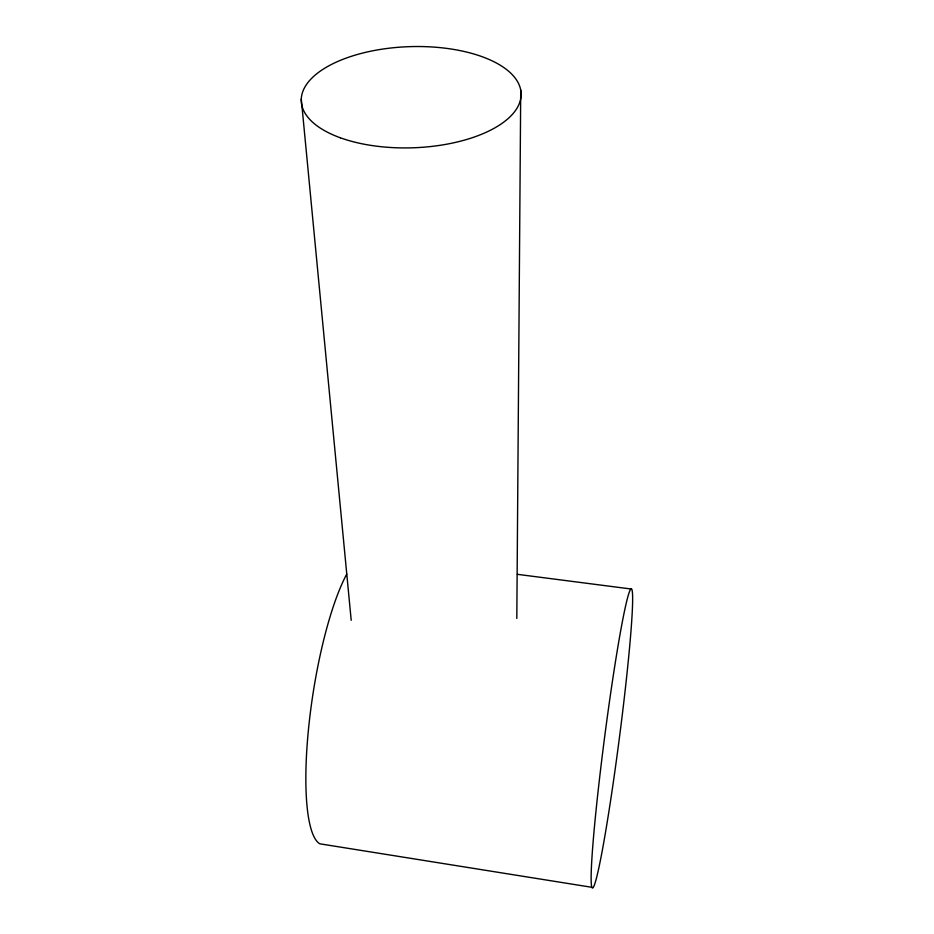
<?xml version="1.0" encoding="UTF-8"?>
<svg xmlns="http://www.w3.org/2000/svg" width="934" height="934" viewBox="0 0 934 934"><rect width="100%" height="100%" fill="white"/><g stroke="black" fill="none" stroke-linecap="round" stroke-linejoin="round"><path stroke-width="1.4" d="M516.806 618.448L520.728 89.968M517.389 574.328L631.559 589.062A150.713 7.367 -82.6 0 1 608.256 815.592A150.713 7.367 -82.6 0 1 596.009 810.782A150.713 7.367 -82.6 0 1 631.559 589.062M591.864 887.3L319.837 843.811A146.615 32.211 -81.3 0 1 308.524 728.835A146.615 32.211 -81.3 0 1 346.748 574.095M301.285 99.086L351.207 620.328M340.373 137.8A109.99 50.599 -1.9 0 0 519.432 103.242A109.99 50.599 -1.9 0 0 373.787 50.599A109.99 50.599 -1.9 0 0 340.373 137.8"/></g></svg>
